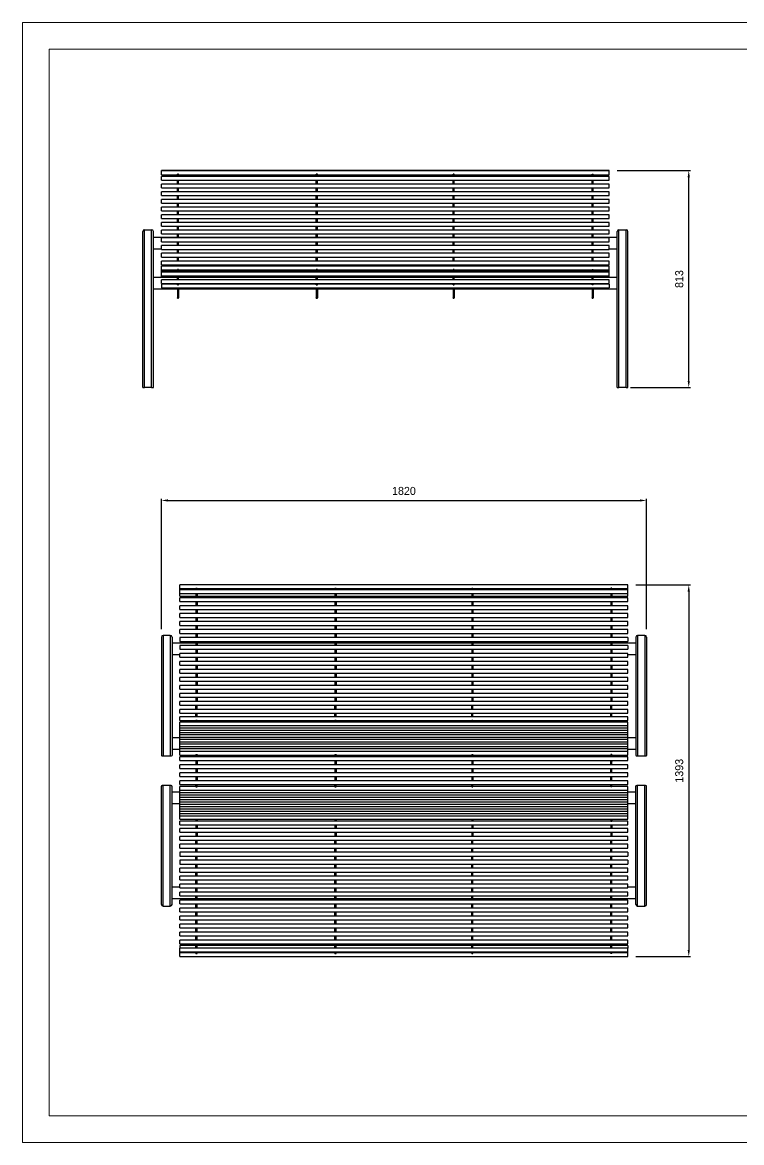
# Model space of a CAD drawing. Header units: millimetres. Extents: x 3563 to 9503, y -2974 to 1226.
# Drawn here: x 3563 to 6260, y -2974 to 1226 of the extents above; entities that cross this region are included whole.
import ezdxf

# ---------------------------------------------------------------- set-up
doc = ezdxf.new("R2010")
doc.units = ezdxf.units.MM
doc.header["$PDSIZE"] = -1
doc.layers.add('tabelka', color=155, linetype='Continuous')
doc.layers.add('WYMIAR', color=96, linetype='Continuous')
doc.dimstyles.new('1-1', dxfattribs={"dimtxt": 30, "dimasz": 25, "dimexe": 6.25, "dimexo": 30, "dimgap": 20.625, "dimtad": 1, "dimdec": 1, "dimtxsty": 'Standard', "dimcen": 0, "dimclrd": 2, "dimclre": 2, "dimclrt": 2, "dimadec": 0, "dimazin": 0, "dimtfac": 1, "dimtdec": 1, "dimtmove": 0, "dimatfit": 3, "dimfxl": 0, "dimarcsym": 0})

# ---------------------------------------------------------------- blocks, each defined once
blk = doc.blocks.new('front')
for p, q in [((5763.7, 670.9), (4083.7, 670.9)), ((4083.7, 669.3), (4083.7, 670.9)), ((5763.7, 669.3), (4083.7, 669.3)), ((4083.7, 655.3), (4083.7, 669.3)), ((4083.7, 655.3), (4143.7, 655.3)), ((5763.7, 649), (4083.7, 649)), ((4083.7, 635), (4083.7, 649)), ((4083.7, 635), (5763.7, 635)), ((4147.7, 657), (4143.7, 657)), ((4143.7, 649), (4143.7, 657)), ((4143.7, 620.1), (4143.7, 635)), ((4147.7, 649), (4147.7, 657)), ((4147.7, 655.3), (4665, 655.3)), ((4147.7, 620.1), (4147.7, 635)), ((4669, 657), (4665, 657)), ((4665, 649), (4665, 657)), ((4665, 620.1), (4665, 635)), ((4669, 649), (4669, 657)), ((4669, 655.3), (5178.4, 655.3)), ((4669, 620.1), (4669, 635)), ((5182.4, 657), (5178.4, 657)), ((5178.4, 649), (5178.4, 657)), ((5178.4, 620.1), (5178.4, 635)), ((5182.4, 649), (5182.4, 657)), ((5182.4, 655.3), (5699.7, 655.3)), ((5182.4, 620.1), (5182.4, 635)), ((5699.7, 657), (5703.7, 657)), ((5699.7, 649), (5699.7, 657)), ((5699.7, 620.1), (5699.7, 635)), ((5703.7, 649), (5703.7, 657)), ((5703.7, 655.3), (5763.7, 655.3)), ((5703.7, 620.1), (5703.7, 635)), ((5763.7, 669.3), (5763.7, 670.9)), ((5763.7, 655.3), (5763.7, 669.3)), ((5763.7, 635), (5763.7, 649)), ((5763.7, 620.1), (4083.7, 620.1)), ((4083.7, 606.1), (4083.7, 620.1)), ((4083.7, 606.1), (5763.7, 606.1)), ((5763.7, 591.3), (4083.7, 591.3)), ((4083.7, 577.3), (4083.7, 591.3)), ((4143.7, 591.3), (4143.7, 606.1)), ((4147.7, 591.3), (4147.7, 606.1)), ((4665, 591.3), (4665, 606.1)), ((4669, 591.3), (4669, 606.1)), ((5178.4, 591.3), (5178.4, 606.1)), ((5182.4, 591.3), (5182.4, 606.1)), ((5699.7, 591.3), (5699.7, 606.1)), ((5703.7, 591.3), (5703.7, 606.1)), ((5763.7, 606.1), (5763.7, 620.1)), ((5763.7, 577.3), (5763.7, 591.3)), ((4083.7, 577.3), (5763.7, 577.3)), ((5763.7, 562.4), (4083.7, 562.4)), ((4083.7, 548.4), (4083.7, 562.4)), ((4083.7, 548.4), (5763.7, 548.4)), ((4143.7, 562.4), (4143.7, 577.3)), ((4143.7, 533.6), (4143.7, 548.4)), ((4147.7, 562.4), (4147.7, 577.3)), ((4147.7, 533.6), (4147.7, 548.4)), ((4665, 562.4), (4665, 577.3)), ((4665, 533.6), (4665, 548.4)), ((4669, 562.4), (4669, 577.3)), ((4669, 533.6), (4669, 548.4)), ((5178.4, 562.4), (5178.4, 577.3)), ((5178.4, 533.6), (5178.4, 548.4)), ((5182.4, 562.4), (5182.4, 577.3)), ((5182.4, 533.6), (5182.4, 548.4)), ((5699.7, 562.4), (5699.7, 577.3)), ((5699.7, 533.6), (5699.7, 548.4)), ((5703.7, 562.4), (5703.7, 577.3)), ((5703.7, 533.6), (5703.7, 548.4)), ((5763.7, 548.4), (5763.7, 562.4)), ((5763.7, 533.6), (4083.7, 533.6)), ((4083.7, 519.6), (4083.7, 533.6)), ((4083.7, 519.6), (5763.7, 519.6)), ((5763.7, 504.7), (4083.7, 504.7)), ((4083.7, 490.7), (4083.7, 504.7)), ((4143.7, 504.7), (4143.7, 519.6)), ((4147.7, 504.7), (4147.7, 519.6)), ((4665, 504.7), (4665, 519.6)), ((4669, 504.7), (4669, 519.6)), ((5178.4, 504.7), (5178.4, 519.6)), ((5182.4, 504.7), (5182.4, 519.6)), ((5699.7, 504.7), (5699.7, 519.6)), ((5703.7, 504.7), (5703.7, 519.6)), ((5763.7, 519.6), (5763.7, 533.6)), ((5763.7, 490.7), (5763.7, 504.7)), ((4083.7, 490.7), (5763.7, 490.7)), ((5763.7, 475.9), (4083.7, 475.9)), ((4083.7, 461.9), (4083.7, 475.9)), ((4143.7, 475.9), (4143.7, 490.7)), ((4147.7, 475.9), (4147.7, 490.7)), ((4665, 475.9), (4665, 490.7)), ((4669, 475.9), (4669, 490.7)), ((5178.4, 475.9), (5178.4, 490.7)), ((5182.4, 475.9), (5182.4, 490.7)), ((5699.7, 475.9), (5699.7, 490.7)), ((5703.7, 475.9), (5703.7, 490.7)), ((5763.7, 461.9), (5763.7, 475.9)), ((4013.7, -142.7), (4013.7, 442.6)), ((4020.1, -142.7), (4020.1, 449)), ((4020.1, 449), (4047.3, 449)), ((4047.3, -142.7), (4047.3, 449)), ((4053.7, -142.7), (4053.7, 442.6)), ((4083.7, 461.9), (5763.7, 461.9)), ((5763.7, 447), (4083.7, 447)), ((4083.7, 433), (4083.7, 447)), ((4083.7, 433), (5763.7, 433)), ((4143.7, 447), (4143.7, 461.9)), ((4143.7, 418.2), (4143.7, 433)), ((4147.7, 447), (4147.7, 461.9)), ((4147.7, 418.2), (4147.7, 433)), ((4665, 447), (4665, 461.9)), ((4665, 418.2), (4665, 433)), ((4669, 447), (4669, 461.9)), ((4669, 418.2), (4669, 433)), ((5178.4, 447), (5178.4, 461.9)), ((5178.4, 418.2), (5178.4, 433)), ((5182.4, 447), (5182.4, 461.9)), ((5182.4, 418.2), (5182.4, 433)), ((5699.7, 447), (5699.7, 461.9)), ((5699.7, 418.2), (5699.7, 433)), ((5703.7, 447), (5703.7, 461.9)), ((5703.7, 418.2), (5703.7, 433)), ((5763.7, 433), (5763.7, 447)), ((5793.7, -142.7), (5793.7, 442.6)), ((5800.1, 449), (5827.3, 449)), ((5800.1, -142.7), (5800.1, 449)), ((5827.3, -142.7), (5827.3, 449)), ((5833.7, -142.7), (5833.7, 442.6)), ((4143.7, 419.6), (4053.7, 419.6)), ((5763.7, 418.2), (4083.7, 418.2)), ((4083.7, 404.2), (4083.7, 418.2)), ((4083.7, 404.2), (5763.7, 404.2)), ((5763.7, 389.3), (4083.7, 389.3)), ((4083.7, 375.3), (4083.7, 389.3)), ((4143.7, 389.3), (4143.7, 404.2)), ((4665, 419.6), (4147.7, 419.6)), ((4147.7, 389.3), (4147.7, 404.2)), ((4665, 389.3), (4665, 404.2)), ((5178.4, 419.6), (4669, 419.6)), ((4669, 389.3), (4669, 404.2)), ((5178.4, 389.3), (5178.4, 404.2)), ((5699.7, 419.6), (5182.4, 419.6)), ((5182.4, 389.3), (5182.4, 404.2)), ((5699.7, 389.3), (5699.7, 404.2)), ((5793.7, 419.6), (5703.7, 419.6)), ((5703.7, 389.3), (5703.7, 404.2)), ((5763.7, 404.2), (5763.7, 418.2)), ((5763.7, 375.3), (5763.7, 389.3)), ((4053.7, 377.2), (4083.7, 377.2)), ((4083.7, 375.3), (5763.7, 375.3)), ((5763.7, 360.5), (4083.7, 360.5)), ((4083.7, 346.5), (4083.7, 360.5)), ((4083.7, 346.5), (5763.7, 346.5)), ((4143.7, 360.5), (4143.7, 375.3)), ((4143.7, 331.6), (4143.7, 346.5)), ((4147.7, 360.5), (4147.7, 375.3)), ((4147.7, 331.6), (4147.7, 346.5)), ((4665, 360.5), (4665, 375.3)), ((4665, 331.6), (4665, 346.5)), ((4669, 360.5), (4669, 375.3)), ((4669, 331.6), (4669, 346.5)), ((5178.4, 360.5), (5178.4, 375.3)), ((5178.4, 331.6), (5178.4, 346.5)), ((5182.4, 360.5), (5182.4, 375.3)), ((5182.4, 331.6), (5182.4, 346.5)), ((5699.7, 360.5), (5699.7, 375.3)), ((5699.7, 331.6), (5699.7, 346.5)), ((5703.7, 360.5), (5703.7, 375.3)), ((5703.7, 331.6), (5703.7, 346.5)), ((5763.7, 377.2), (5793.7, 377.2)), ((5763.7, 346.5), (5763.7, 360.5)), ((5763.7, 331.6), (4083.7, 331.6)), ((4083.7, 317.6), (4083.7, 331.6)), ((4083.7, 317.6), (5763.7, 317.6)), ((5763.7, 314), (4083.7, 314)), ((4083.7, 312.6), (4083.7, 314)), ((5763.7, 312.6), (4083.7, 312.6)), ((4083.7, 298.6), (4083.7, 312.6)), ((4083.7, 298.6), (4143.7, 298.6)), ((4083.7, 296.4), (4083.7, 298.6)), ((4083.7, 296.4), (4143.7, 296.4)), ((4083.7, 292.8), (4083.7, 296.4)), ((4143.7, 317.7), (4143.7, 314)), ((4147.7, 299.8), (4143.7, 299.8)), ((4143.7, 290), (4143.7, 299.8)), ((4147.7, 317.7), (4147.7, 314)), ((4147.7, 290), (4147.7, 299.8)), ((4147.7, 298.6), (4665, 298.6)), ((4147.7, 296.4), (4665, 296.4)), ((4665, 317.7), (4665, 314)), ((4669, 299.8), (4665, 299.8)), ((4665, 290), (4665, 299.8)), ((4669, 317.7), (4669, 314)), ((4669, 290), (4669, 299.8)), ((4669, 298.6), (5178.4, 298.6)), ((4669, 296.4), (5178.4, 296.4)), ((5178.4, 317.7), (5178.4, 314)), ((5182.4, 299.8), (5178.4, 299.8)), ((5178.4, 290), (5178.4, 299.8)), ((5182.4, 317.7), (5182.4, 314)), ((5182.4, 290), (5182.4, 299.8)), ((5182.4, 298.6), (5699.7, 298.6)), ((5182.4, 296.4), (5699.7, 296.4)), ((5699.7, 317.7), (5699.7, 314)), ((5699.7, 299.8), (5703.7, 299.8)), ((5699.7, 290), (5699.7, 299.8)), ((5703.7, 317.7), (5703.7, 314)), ((5703.7, 290), (5703.7, 299.8)), ((5703.7, 298.6), (5763.7, 298.6)), ((5703.7, 296.4), (5763.7, 296.4)), ((5763.7, 317.6), (5763.7, 331.6)), ((5763.7, 312.6), (5763.7, 314)), ((5763.7, 298.6), (5763.7, 312.6)), ((5763.7, 296.4), (5763.7, 298.6)), ((5763.7, 292.8), (5763.7, 296.4)), ((4143.7, 270.2), (4053.7, 270.2)), ((4083.7, 292.8), (4143.7, 292.8)), ((4083.7, 290), (4083.7, 292.8)), ((5763.7, 290), (4083.7, 290)), ((4083.7, 276), (4083.7, 290)), ((4083.7, 276), (5763.7, 276)), ((4083.7, 274.8), (4083.7, 276)), ((4083.7, 274.8), (4143.7, 274.8)), ((4083.7, 271.2), (4083.7, 274.8)), ((4083.7, 271.2), (4143.7, 271.2)), ((4083.7, 270.2), (4083.7, 271.2)), ((5763.7, 260.8), (4083.7, 260.8)), ((4083.7, 246.8), (4083.7, 260.8)), ((4143.7, 276), (4143.7, 274.3)), ((4143.7, 274.3), (4147.7, 274.3)), ((4143.7, 260.8), (4143.7, 274.3)), ((4147.7, 292.8), (4665, 292.8)), ((4147.7, 276), (4147.7, 274.3)), ((4147.7, 274.8), (4665, 274.8)), ((4147.7, 260.8), (4147.7, 274.3)), ((4147.7, 271.2), (4665, 271.2)), ((4665, 270.2), (4147.7, 270.2)), ((4665, 276), (4665, 274.3)), ((4665, 274.3), (4669, 274.3)), ((4665, 260.8), (4665, 274.3)), ((4669, 292.8), (5178.4, 292.8)), ((4669, 276), (4669, 274.3)), ((4669, 274.8), (5178.4, 274.8)), ((4669, 260.8), (4669, 274.3)), ((4669, 271.2), (5178.4, 271.2)), ((5178.4, 270.2), (4669, 270.2)), ((5178.4, 276), (5178.4, 274.3)), ((5178.4, 274.3), (5182.4, 274.3)), ((5178.4, 260.8), (5178.4, 274.3)), ((5182.4, 292.8), (5699.7, 292.8)), ((5182.4, 276), (5182.4, 274.3)), ((5182.4, 274.8), (5699.7, 274.8)), ((5182.4, 260.8), (5182.4, 274.3)), ((5182.4, 271.2), (5699.7, 271.2)), ((5699.7, 270.2), (5182.4, 270.2)), ((5699.7, 276), (5699.7, 274.3)), ((5703.7, 274.3), (5699.7, 274.3)), ((5699.7, 260.8), (5699.7, 274.3)), ((5703.7, 292.8), (5763.7, 292.8)), ((5703.7, 276), (5703.7, 274.3)), ((5703.7, 274.8), (5763.7, 274.8)), ((5703.7, 260.8), (5703.7, 274.3)), ((5703.7, 271.2), (5763.7, 271.2)), ((5793.7, 270.2), (5703.7, 270.2)), ((5763.7, 290), (5763.7, 292.8)), ((5763.7, 276), (5763.7, 290)), ((5763.7, 274.8), (5763.7, 276)), ((5763.7, 271.2), (5763.7, 274.8)), ((5763.7, 270.2), (5763.7, 271.2)), ((5763.7, 246.8), (5763.7, 260.8)), ((4053.7, 227.8), (4143.7, 227.8)), ((4083.7, 246.8), (5763.7, 246.8)), ((4143.7, 244.9), (4083.7, 244.9)), ((4083.7, 244.9), (4083.7, 230.9)), ((4083.7, 230.9), (5763.7, 230.9)), ((4143.7, 242.2), (4143.7, 246.8)), ((4143.7, 242.2), (4147.7, 242.2)), ((4143.7, 230.9), (4143.7, 193.1)), ((4147.7, 242.2), (4147.7, 246.8)), ((4665, 244.9), (4147.7, 244.9)), ((4147.7, 230.9), (4147.7, 193.1)), ((4147.7, 227.8), (4665, 227.8)), ((4665, 242.2), (4665, 246.8)), ((4665, 242.2), (4669, 242.2)), ((4665, 230.9), (4665, 193.1)), ((4669, 242.2), (4669, 246.8)), ((5178.4, 244.9), (4669, 244.9)), ((4669, 230.9), (4669, 193.1)), ((4669, 227.8), (5178.4, 227.8)), ((5178.4, 242.2), (5178.4, 246.8)), ((5178.4, 242.2), (5182.4, 242.2)), ((5178.4, 230.9), (5178.4, 193.1)), ((5182.4, 242.2), (5182.4, 246.8)), ((5699.7, 244.9), (5182.4, 244.9)), ((5182.4, 230.9), (5182.4, 193.1)), ((5182.4, 227.8), (5699.7, 227.8)), ((5699.7, 242.2), (5699.7, 246.8)), ((5703.7, 242.2), (5699.7, 242.2)), ((5699.7, 230.9), (5699.7, 193.1)), ((5703.7, 242.2), (5703.7, 246.8)), ((5763.7, 244.9), (5703.7, 244.9)), ((5703.7, 230.9), (5703.7, 193.1)), ((5703.7, 227.8), (5793.7, 227.8)), ((5763.7, 244.9), (5763.7, 230.9)), ((4143.7, 193.1), (4147.7, 193.1)), ((4143.7, 192), (4143.7, 193.1)), ((4143.7, 192), (4147.7, 192)), ((4147.7, 192), (4147.7, 193.1)), ((4665, 193.1), (4669, 193.1)), ((4665, 192), (4665, 193.1)), ((4665, 192), (4669, 192)), ((4669, 192), (4669, 193.1)), ((5178.4, 193.1), (5182.4, 193.1)), ((5178.4, 192), (5178.4, 193.1)), ((5178.4, 192), (5182.4, 192)), ((5182.4, 192), (5182.4, 193.1)), ((5703.7, 193.1), (5699.7, 193.1)), ((5699.7, 192), (5699.7, 193.1)), ((5699.7, 192), (5703.7, 192)), ((5703.7, 192), (5703.7, 193.1)), ((4013.7, -142.7), (4020.1, -142.7)), ((4047.3, -142.7), (4020.1, -142.7)), ((4047.3, -142.7), (4053.7, -142.7)), ((5793.7, -142.7), (5800.1, -142.7)), ((5827.3, -142.7), (5800.1, -142.7)), ((5827.3, -142.7), (5833.7, -142.7))]:
    blk.add_line(p, q)
for centre, start, end in [((4020.1, 442.6), 90, 180), ((4047.3, 442.6), 0, 90), ((5800.1, 442.6), 90, 180), ((5827.3, 442.6), 0, 90)]:
    blk.add_arc(centre, 6.4, start, end)
blk = doc.blocks.new('rzut')
for p, q in [((5833.7, -487), (4153.7, -487)), ((4153.7, -501), (4153.7, -487)), ((4153.7, -501), (4213.7, -501)), ((4153.7, -504.3), (4153.7, -501)), ((4213.7, -498.9), (4217.7, -498.9)), ((4213.7, -498.9), (4213.7, -505.4)), ((4217.7, -498.9), (4217.7, -505.4)), ((4217.7, -501), (4735, -501)), ((4735, -498.9), (4739, -498.9)), ((4735, -498.9), (4735, -505.4)), ((4739, -498.9), (4739, -505.4)), ((4739, -501), (5248.4, -501)), ((5248.4, -498.9), (5252.4, -498.9)), ((5248.4, -498.9), (5248.4, -505.4)), ((5252.4, -498.9), (5252.4, -505.4)), ((5252.4, -501), (5769.7, -501)), ((5773.7, -498.9), (5769.7, -498.9)), ((5769.7, -498.9), (5769.7, -505.4)), ((5773.7, -498.9), (5773.7, -505.4)), ((5773.7, -501), (5833.7, -501)), ((5833.7, -501), (5833.7, -487)), ((5833.7, -504.3), (5833.7, -501)), ((4153.7, -504.3), (4213.7, -504.3)), ((5833.7, -505.4), (4153.7, -505.4)), ((4153.7, -519.4), (4153.7, -505.4)), ((4153.7, -519.4), (5833.7, -519.4)), ((4153.7, -528.7), (4153.7, -519.4)), ((4153.7, -528.7), (4213.7, -528.7)), ((5833.7, -535), (4153.7, -535)), ((4153.7, -549), (4153.7, -535)), ((4213.7, -519.3), (4213.7, -529.8)), ((4213.7, -529.8), (4217.7, -529.8)), ((4213.7, -529.8), (4213.7, -535)), ((4217.7, -504.3), (4735, -504.3)), ((4217.7, -519.3), (4217.7, -529.8)), ((4217.7, -528.7), (4735, -528.7)), ((4217.7, -529.8), (4217.7, -535)), ((4735, -519.3), (4735, -529.8)), ((4735, -529.8), (4739, -529.8)), ((4735, -529.8), (4735, -535)), ((4739, -504.3), (5248.4, -504.3)), ((4739, -519.3), (4739, -529.8)), ((4739, -528.7), (5248.4, -528.7)), ((4739, -529.8), (4739, -535)), ((5248.4, -519.3), (5248.4, -529.8)), ((5248.4, -529.8), (5252.4, -529.8)), ((5248.4, -529.8), (5248.4, -535)), ((5252.4, -504.3), (5769.7, -504.3)), ((5252.4, -519.3), (5252.4, -529.8)), ((5252.4, -528.7), (5769.7, -528.7)), ((5252.4, -529.8), (5252.4, -535)), ((5769.7, -519.3), (5769.7, -529.8)), ((5773.7, -529.8), (5769.7, -529.8)), ((5769.7, -529.8), (5769.7, -535)), ((5773.7, -504.3), (5833.7, -504.3)), ((5773.7, -519.3), (5773.7, -529.8)), ((5773.7, -528.7), (5833.7, -528.7)), ((5773.7, -529.8), (5773.7, -535)), ((5833.7, -519.4), (5833.7, -505.4)), ((5833.7, -528.7), (5833.7, -519.4)), ((5833.7, -549), (5833.7, -535)), ((4153.7, -549), (5833.7, -549)), ((5833.7, -564.9), (4153.7, -564.9)), ((4153.7, -578.9), (4153.7, -564.9)), ((4153.7, -578.9), (5833.7, -578.9)), ((4213.7, -549), (4213.7, -564.9)), ((4213.7, -578.9), (4213.7, -594.8)), ((4217.7, -549), (4217.7, -564.9)), ((4217.7, -578.9), (4217.7, -594.8)), ((4735, -549), (4735, -564.9)), ((4735, -578.9), (4735, -594.8)), ((4739, -549), (4739, -564.9)), ((4739, -578.9), (4739, -594.8)), ((5248.4, -549), (5248.4, -564.9)), ((5248.4, -578.9), (5248.4, -594.8)), ((5252.4, -549), (5252.4, -564.9)), ((5252.4, -578.9), (5252.4, -594.8)), ((5769.7, -549), (5769.7, -564.9)), ((5769.7, -578.9), (5769.7, -594.8)), ((5773.7, -549), (5773.7, -564.9)), ((5773.7, -578.9), (5773.7, -594.8)), ((5833.7, -578.9), (5833.7, -564.9)), ((5833.7, -594.8), (4153.7, -594.8)), ((4153.7, -608.8), (4153.7, -594.8)), ((4153.7, -608.8), (5833.7, -608.8)), ((5833.7, -624.8), (4153.7, -624.8)), ((4153.7, -638.8), (4153.7, -624.8)), ((4213.7, -608.8), (4213.7, -624.8)), ((4217.7, -608.8), (4217.7, -624.8)), ((4735, -608.8), (4735, -624.8)), ((4739, -608.8), (4739, -624.8)), ((5248.4, -608.8), (5248.4, -624.8)), ((5252.4, -608.8), (5252.4, -624.8)), ((5769.7, -608.8), (5769.7, -624.8)), ((5773.7, -608.8), (5773.7, -624.8)), ((5833.7, -608.8), (5833.7, -594.8)), ((5833.7, -638.8), (5833.7, -624.8)), ((4153.7, -638.8), (5833.7, -638.8)), ((5833.7, -654.7), (4153.7, -654.7)), ((4153.7, -668.7), (4153.7, -654.7)), ((4153.7, -668.7), (5833.7, -668.7)), ((4213.7, -638.8), (4213.7, -654.7)), ((4213.7, -668.7), (4213.7, -684.6)), ((4217.7, -638.8), (4217.7, -654.7)), ((4217.7, -668.7), (4217.7, -684.6)), ((4735, -638.8), (4735, -654.7)), ((4735, -668.7), (4735, -684.6)), ((4739, -638.8), (4739, -654.7)), ((4739, -668.7), (4739, -684.6)), ((5248.4, -638.8), (5248.4, -654.7)), ((5248.4, -668.7), (5248.4, -684.6)), ((5252.4, -638.8), (5252.4, -654.7)), ((5252.4, -668.7), (5252.4, -684.6)), ((5769.7, -638.8), (5769.7, -654.7)), ((5769.7, -668.7), (5769.7, -684.6)), ((5773.7, -638.8), (5773.7, -654.7)), ((5773.7, -668.7), (5773.7, -684.6)), ((5833.7, -668.7), (5833.7, -654.7)), ((4083.7, -683), (4083.7, -1126.4)), ((4117.3, -676.6), (4090.1, -676.6)), ((4090.1, -676.6), (4090.1, -1128.4)), ((4117.3, -676.6), (4117.3, -1128.4)), ((4123.7, -683), (4123.7, -1126.4)), ((4213.7, -705.4), (4123.7, -705.4)), ((5833.7, -684.6), (4153.7, -684.6)), ((4153.7, -684.6), (4153.7, -698.6)), ((4153.7, -698.6), (5833.7, -698.6)), ((4213.7, -698.6), (4213.7, -714.5)), ((4217.7, -698.6), (4217.7, -714.5)), ((4735, -705.4), (4217.7, -705.4)), ((4735, -698.6), (4735, -714.5)), ((4739, -698.6), (4739, -714.5)), ((5248.4, -705.4), (4739, -705.4)), ((5248.4, -698.6), (5248.4, -714.5)), ((5252.4, -698.6), (5252.4, -714.5)), ((5769.7, -705.4), (5252.4, -705.4)), ((5769.7, -698.6), (5769.7, -714.5)), ((5773.7, -698.6), (5773.7, -714.5)), ((5863.7, -705.4), (5773.7, -705.4)), ((5833.7, -684.6), (5833.7, -698.6)), ((5863.7, -683), (5863.7, -1126.4)), ((5897.3, -676.6), (5870.1, -676.6)), ((5870.1, -676.6), (5870.1, -1128.4)), ((5897.3, -676.6), (5897.3, -1128.4)), ((5903.7, -683), (5903.7, -1126.4)), ((4123.7, -747.8), (4153.7, -747.8)), ((5833.7, -714.5), (4153.7, -714.5)), ((4153.7, -714.5), (4153.7, -728.5)), ((4153.7, -728.5), (5833.7, -728.5)), ((5833.7, -744.5), (4153.7, -744.5)), ((4153.7, -758.5), (4153.7, -744.5)), ((4213.7, -728.5), (4213.7, -744.5)), ((4217.7, -728.5), (4217.7, -744.5)), ((4735, -728.5), (4735, -744.5)), ((4739, -728.5), (4739, -744.5)), ((5248.4, -728.5), (5248.4, -744.5)), ((5252.4, -728.5), (5252.4, -744.5)), ((5769.7, -728.5), (5769.7, -744.5)), ((5773.7, -728.5), (5773.7, -744.5)), ((5833.7, -714.5), (5833.7, -728.5)), ((5833.7, -758.5), (5833.7, -744.5)), ((5833.7, -747.8), (5863.7, -747.8)), ((4153.7, -758.5), (5833.7, -758.5)), ((5833.7, -774.4), (4153.7, -774.4)), ((4153.7, -788.4), (4153.7, -774.4)), ((4153.7, -788.4), (5833.7, -788.4)), ((4213.7, -758.5), (4213.7, -774.4)), ((4213.7, -788.4), (4213.7, -804.3)), ((4217.7, -758.5), (4217.7, -774.4)), ((4217.7, -788.4), (4217.7, -804.3)), ((4735, -758.5), (4735, -774.4)), ((4735, -788.4), (4735, -804.3)), ((4739, -758.5), (4739, -774.4)), ((4739, -788.4), (4739, -804.3)), ((5248.4, -758.5), (5248.4, -774.4)), ((5248.4, -788.4), (5248.4, -804.3)), ((5252.4, -758.5), (5252.4, -774.4)), ((5252.4, -788.4), (5252.4, -804.3)), ((5769.7, -758.5), (5769.7, -774.4)), ((5769.7, -788.4), (5769.7, -804.3)), ((5773.7, -758.5), (5773.7, -774.4)), ((5773.7, -788.4), (5773.7, -804.3)), ((5833.7, -788.4), (5833.7, -774.4)), ((5833.7, -804.3), (4153.7, -804.3)), ((4153.7, -818.3), (4153.7, -804.3)), ((4153.7, -818.3), (5833.7, -818.3)), ((5833.7, -834.3), (4153.7, -834.3)), ((4153.7, -848.3), (4153.7, -834.3)), ((4213.7, -818.3), (4213.7, -834.3)), ((4217.7, -818.3), (4217.7, -834.3)), ((4735, -818.3), (4735, -834.3)), ((4739, -818.3), (4739, -834.3)), ((5248.4, -818.3), (5248.4, -834.3)), ((5252.4, -818.3), (5252.4, -834.3)), ((5769.7, -818.3), (5769.7, -834.3)), ((5773.7, -818.3), (5773.7, -834.3)), ((5833.7, -818.3), (5833.7, -804.3)), ((5833.7, -848.3), (5833.7, -834.3)), ((4153.7, -848.3), (5833.7, -848.3)), ((5833.7, -864.2), (4153.7, -864.2)), ((4153.7, -878.2), (4153.7, -864.2)), ((4153.7, -878.2), (5833.7, -878.2)), ((4213.7, -848.3), (4213.7, -864.2)), ((4213.7, -878.2), (4213.7, -894.1)), ((4217.7, -848.3), (4217.7, -864.2)), ((4217.7, -878.2), (4217.7, -894.1)), ((4735, -848.3), (4735, -864.2)), ((4735, -878.2), (4735, -894.1)), ((4739, -848.3), (4739, -864.2)), ((4739, -878.2), (4739, -894.1)), ((5248.4, -848.3), (5248.4, -864.2)), ((5248.4, -878.2), (5248.4, -894.1)), ((5252.4, -848.3), (5252.4, -864.2)), ((5252.4, -878.2), (5252.4, -894.1)), ((5769.7, -848.3), (5769.7, -864.2)), ((5769.7, -878.2), (5769.7, -894.1)), ((5773.7, -848.3), (5773.7, -864.2)), ((5773.7, -878.2), (5773.7, -894.1)), ((5833.7, -878.2), (5833.7, -864.2)), ((5833.7, -894.1), (4153.7, -894.1)), ((4153.7, -908.1), (4153.7, -894.1)), ((4153.7, -908.1), (5833.7, -908.1)), ((4213.7, -908.1), (4213.7, -924.1)), ((4217.7, -908.1), (4217.7, -924.1)), ((4735, -908.1), (4735, -924.1)), ((4739, -908.1), (4739, -924.1)), ((5248.4, -908.1), (5248.4, -924.1)), ((5252.4, -908.1), (5252.4, -924.1)), ((5769.7, -908.1), (5769.7, -924.1)), ((5773.7, -908.1), (5773.7, -924.1)), ((5833.7, -908.1), (5833.7, -894.1)), ((5833.7, -924.1), (4153.7, -924.1)), ((4153.7, -938.1), (4153.7, -924.1)), ((4153.7, -938.1), (5833.7, -938.1)), ((5833.7, -953.9), (4153.7, -953.9)), ((4153.7, -967.9), (4153.7, -953.9)), ((4213.7, -953.9), (4213.7, -938.1)), ((4217.7, -953.9), (4217.7, -938.1)), ((4735, -953.9), (4735, -938.1)), ((4739, -953.9), (4739, -938.1)), ((5248.4, -953.9), (5248.4, -938.1)), ((5252.4, -953.9), (5252.4, -938.1)), ((5769.7, -953.9), (5769.7, -938.1)), ((5773.7, -953.9), (5773.7, -938.1)), ((5833.7, -938.1), (5833.7, -924.1)), ((5833.7, -967.9), (5833.7, -953.9)), ((4153.7, -967.9), (5833.7, -967.9)), ((5833.7, -981), (4153.7, -981)), ((4153.7, -995), (4153.7, -981)), ((4153.7, -995), (4213.7, -995)), ((5833.7, -1002.1), (4153.7, -1002.1)), ((4153.7, -1014.8), (4153.7, -1002.1)), ((4213.7, -981), (4213.7, -967.9)), ((4217.7, -994.9), (4213.7, -994.9)), ((4213.7, -1002.1), (4213.7, -994.9)), ((4217.7, -981), (4217.7, -967.9)), ((4217.7, -1002.1), (4217.7, -994.9)), ((4217.7, -995), (4735, -995)), ((4735, -981), (4735, -967.9)), ((4739, -994.9), (4735, -994.9)), ((4735, -1002.1), (4735, -994.9)), ((4739, -981), (4739, -967.9)), ((4739, -1002.1), (4739, -994.9)), ((4739, -995), (5248.4, -995)), ((5248.4, -981), (5248.4, -967.9)), ((5252.4, -994.9), (5248.4, -994.9)), ((5248.4, -1002.1), (5248.4, -994.9)), ((5252.4, -981), (5252.4, -967.9)), ((5252.4, -1002.1), (5252.4, -994.9)), ((5252.4, -995), (5769.7, -995)), ((5769.7, -981), (5769.7, -967.9)), ((5769.7, -994.9), (5773.7, -994.9)), ((5769.7, -1002.1), (5769.7, -994.9)), ((5773.7, -981), (5773.7, -967.9)), ((5773.7, -1002.1), (5773.7, -994.9)), ((5773.7, -995), (5833.7, -995)), ((5833.7, -995), (5833.7, -981)), ((5833.7, -1014.8), (5833.7, -1002.1)), ((5833.7, -1014.8), (4153.7, -1014.8)), ((4153.7, -1023.5), (4153.7, -1014.8)), ((5833.7, -1023.5), (4153.7, -1023.5)), ((4153.7, -1032.3), (4153.7, -1023.5)), ((5833.7, -1032.3), (4153.7, -1032.3)), ((4153.7, -1041), (4153.7, -1032.3)), ((5833.7, -1041), (4153.7, -1041)), ((4153.7, -1049.7), (4153.7, -1041)), ((5833.7, -1049.7), (4153.7, -1049.7)), ((4153.7, -1058.5), (4153.7, -1049.7)), ((5833.7, -1023.5), (5833.7, -1014.8)), ((5833.7, -1032.3), (5833.7, -1023.5)), ((5833.7, -1041), (5833.7, -1032.3)), ((5833.7, -1049.7), (5833.7, -1041)), ((5833.7, -1058.5), (5833.7, -1049.7)), ((4153.7, -1060.7), (4123.7, -1060.7)), ((5833.7, -1058.5), (4153.7, -1058.5)), ((4153.7, -1067.2), (4153.7, -1058.5)), ((5833.7, -1067.2), (4153.7, -1067.2)), ((4153.7, -1076), (4153.7, -1067.2)), ((5833.7, -1076), (4153.7, -1076)), ((4153.7, -1084.7), (4153.7, -1076)), ((5833.7, -1084.7), (4153.7, -1084.7)), ((4153.7, -1093.5), (4153.7, -1084.7)), ((5833.7, -1067.2), (5833.7, -1058.5)), ((5863.7, -1060.7), (5833.7, -1060.7)), ((5833.7, -1076), (5833.7, -1067.2)), ((5833.7, -1084.7), (5833.7, -1076)), ((5833.7, -1093.5), (5833.7, -1084.7)), ((4085.3, -1127.7), (4085.3, -1128.5)), ((4088.3, -1129.3), (4085.3, -1128.5)), ((4088.3, -1128.3), (4088.3, -1129.3)), ((4119.1, -1129.3), (4088.3, -1129.3)), ((4090.1, -1128.4), (4117.3, -1128.4)), ((4119.1, -1128.3), (4119.1, -1129.3)), ((4122.1, -1128.5), (4119.1, -1129.3)), ((4122.1, -1127.7), (4122.1, -1128.5)), ((4123.7, -1103.1), (4153.7, -1103.1)), ((5833.7, -1093.5), (4153.7, -1093.5)), ((4153.7, -1102.2), (4153.7, -1093.5)), ((5833.7, -1102.2), (4153.7, -1102.2)), ((4153.7, -1111), (4153.7, -1102.2)), ((5833.7, -1111), (4153.7, -1111)), ((4153.7, -1125), (4153.7, -1111)), ((4153.7, -1125), (4213.7, -1125)), ((5833.7, -1131.8), (4153.7, -1131.8)), ((4153.7, -1145.8), (4153.7, -1131.8)), ((4213.7, -1123.4), (4217.7, -1123.4)), ((4213.7, -1123.4), (4213.7, -1131.8)), ((4217.7, -1123.4), (4217.7, -1131.8)), ((4217.7, -1125), (4735, -1125)), ((4735, -1123.4), (4739, -1123.4)), ((4735, -1123.4), (4735, -1131.8)), ((4739, -1123.4), (4739, -1131.8)), ((4739, -1125), (5248.4, -1125)), ((5248.4, -1123.4), (5252.4, -1123.4)), ((5248.4, -1123.4), (5248.4, -1131.8)), ((5252.4, -1123.4), (5252.4, -1131.8)), ((5252.4, -1125), (5769.7, -1125)), ((5773.7, -1123.4), (5769.7, -1123.4)), ((5769.7, -1123.4), (5769.7, -1131.8)), ((5773.7, -1123.4), (5773.7, -1131.8)), ((5773.7, -1125), (5833.7, -1125)), ((5833.7, -1102.2), (5833.7, -1093.5)), ((5833.7, -1111), (5833.7, -1102.2)), ((5833.7, -1103.1), (5863.7, -1103.1)), ((5833.7, -1125), (5833.7, -1111)), ((5833.7, -1145.8), (5833.7, -1131.8)), ((5865.3, -1127.7), (5865.3, -1128.5)), ((5868.3, -1129.3), (5865.3, -1128.5)), ((5868.3, -1128.3), (5868.3, -1129.3)), ((5899.1, -1129.3), (5868.3, -1129.3)), ((5870.1, -1128.4), (5897.3, -1128.4)), ((5899.1, -1128.3), (5899.1, -1129.3)), ((5902.1, -1128.5), (5899.1, -1129.3)), ((5902.1, -1127.7), (5902.1, -1128.5)), ((4153.7, -1145.8), (5833.7, -1145.8)), ((5833.7, -1161.8), (4153.7, -1161.8)), ((4153.7, -1175.8), (4153.7, -1161.8)), ((4153.7, -1175.8), (5833.7, -1175.8)), ((4213.7, -1145.8), (4213.7, -1149.1)), ((4213.7, -1149.1), (4217.7, -1149.1)), ((4213.7, -1149.1), (4213.7, -1161.8)), ((4213.7, -1175.8), (4213.7, -1191.9)), ((4217.7, -1145.8), (4217.7, -1149.1)), ((4217.7, -1149.1), (4217.7, -1161.8)), ((4217.7, -1175.8), (4217.7, -1191.9)), ((4735, -1145.8), (4735, -1149.1)), ((4735, -1149.1), (4739, -1149.1)), ((4735, -1149.1), (4735, -1161.8)), ((4735, -1175.8), (4735, -1191.9)), ((4739, -1145.8), (4739, -1149.1)), ((4739, -1149.1), (4739, -1161.8)), ((4739, -1175.8), (4739, -1191.9)), ((5248.4, -1145.8), (5248.4, -1149.1)), ((5248.4, -1149.1), (5252.4, -1149.1)), ((5248.4, -1149.1), (5248.4, -1161.8)), ((5248.4, -1175.8), (5248.4, -1191.9)), ((5252.4, -1145.8), (5252.4, -1149.1)), ((5252.4, -1149.1), (5252.4, -1161.8)), ((5252.4, -1175.8), (5252.4, -1191.9)), ((5769.7, -1145.8), (5769.7, -1149.1)), ((5773.7, -1149.1), (5769.7, -1149.1)), ((5769.7, -1161.8), (5769.7, -1149.1)), ((5769.7, -1191.9), (5769.7, -1175.8)), ((5773.7, -1145.8), (5773.7, -1149.1)), ((5773.7, -1161.8), (5773.7, -1149.1)), ((5773.7, -1191.9), (5773.7, -1175.8)), ((5833.7, -1175.8), (5833.7, -1161.8)), ((5833.7, -1191.9), (4153.7, -1191.9)), ((4153.7, -1205.9), (4153.7, -1191.9)), ((4153.7, -1205.9), (5833.7, -1205.9)), ((4213.7, -1205.9), (4213.7, -1218.7)), ((4217.7, -1205.9), (4217.7, -1218.7)), ((4735, -1205.9), (4735, -1218.7)), ((4739, -1205.9), (4739, -1218.7)), ((5248.4, -1205.9), (5248.4, -1218.7)), ((5252.4, -1205.9), (5252.4, -1218.7)), ((5769.7, -1218.7), (5769.7, -1205.9)), ((5773.7, -1218.7), (5773.7, -1205.9)), ((5833.7, -1205.9), (5833.7, -1191.9)), ((4083.7, -1684.8), (4083.7, -1241.3)), ((4085.3, -1239.3), (4088.3, -1238.4)), ((4085.3, -1240), (4085.3, -1239.3)), ((4088.3, -1239.4), (4088.3, -1238.4)), ((4088.3, -1238.4), (4119.1, -1238.4)), ((4090.1, -1691.2), (4090.1, -1239.4)), ((4117.3, -1239.4), (4090.1, -1239.4)), ((4117.3, -1691.2), (4117.3, -1239.4)), ((4119.1, -1239.4), (4119.1, -1238.4)), ((4119.1, -1238.4), (4122.1, -1239.3)), ((4122.1, -1240), (4122.1, -1239.3)), ((4123.7, -1684.8), (4123.7, -1241.3)), ((5833.7, -1221.9), (4153.7, -1221.9)), ((4153.7, -1235.9), (4153.7, -1221.9)), ((4153.7, -1235.9), (5833.7, -1235.9)), ((4213.7, -1242.8), (4153.7, -1242.8)), ((4153.7, -1256.8), (4153.7, -1242.8)), ((4153.7, -1256.8), (5833.7, -1256.8)), ((4153.7, -1265.5), (4153.7, -1256.8)), ((4213.7, -1218.7), (4217.7, -1218.7)), ((4213.7, -1221.9), (4213.7, -1218.7)), ((4213.7, -1244.4), (4213.7, -1235.9)), ((4213.7, -1244.4), (4217.7, -1244.4)), ((4217.7, -1221.9), (4217.7, -1218.7)), ((4217.7, -1244.4), (4217.7, -1235.9)), ((4735, -1242.8), (4217.7, -1242.8)), ((4735, -1218.7), (4739, -1218.7)), ((4735, -1221.9), (4735, -1218.7)), ((4735, -1244.4), (4735, -1235.9)), ((4735, -1244.4), (4739, -1244.4)), ((4739, -1221.9), (4739, -1218.7)), ((4739, -1244.4), (4739, -1235.9)), ((5248.4, -1242.8), (4739, -1242.8)), ((5248.4, -1218.7), (5252.4, -1218.7)), ((5248.4, -1221.9), (5248.4, -1218.7)), ((5248.4, -1244.4), (5248.4, -1235.9)), ((5248.4, -1244.4), (5252.4, -1244.4)), ((5252.4, -1221.9), (5252.4, -1218.7)), ((5252.4, -1244.4), (5252.4, -1235.9)), ((5769.7, -1242.8), (5252.4, -1242.8)), ((5773.7, -1218.7), (5769.7, -1218.7)), ((5769.7, -1221.9), (5769.7, -1218.7)), ((5769.7, -1244.4), (5769.7, -1235.9)), ((5773.7, -1244.4), (5769.7, -1244.4)), ((5773.7, -1221.9), (5773.7, -1218.7)), ((5773.7, -1244.4), (5773.7, -1235.9)), ((5833.7, -1242.8), (5773.7, -1242.8)), ((5833.7, -1235.9), (5833.7, -1221.9)), ((5833.7, -1256.8), (5833.7, -1242.8)), ((5833.7, -1265.5), (5833.7, -1256.8)), ((5863.7, -1684.8), (5863.7, -1241.3)), ((5865.3, -1239.3), (5868.3, -1238.4)), ((5865.3, -1240), (5865.3, -1239.3)), ((5868.3, -1239.4), (5868.3, -1238.4)), ((5868.3, -1238.4), (5899.1, -1238.4)), ((5870.1, -1691.2), (5870.1, -1239.4)), ((5897.3, -1239.4), (5870.1, -1239.4)), ((5897.3, -1691.2), (5897.3, -1239.4)), ((5899.1, -1239.4), (5899.1, -1238.4)), ((5899.1, -1238.4), (5902.1, -1239.3)), ((5902.1, -1240), (5902.1, -1239.3)), ((5903.7, -1684.8), (5903.7, -1241.3)), ((4153.7, -1264.6), (4123.7, -1264.6)), ((4153.7, -1265.5), (5833.7, -1265.5)), ((4153.7, -1274.3), (4153.7, -1265.5)), ((4153.7, -1274.3), (5833.7, -1274.3)), ((4153.7, -1283), (4153.7, -1274.3)), ((4153.7, -1283), (5833.7, -1283)), ((4153.7, -1291.8), (4153.7, -1283)), ((4153.7, -1291.8), (5833.7, -1291.8)), ((4153.7, -1300.5), (4153.7, -1291.8)), ((4153.7, -1300.5), (5833.7, -1300.5)), ((4153.7, -1309.3), (4153.7, -1300.5)), ((5863.7, -1264.6), (5833.7, -1264.6)), ((5833.7, -1274.3), (5833.7, -1265.5)), ((5833.7, -1283), (5833.7, -1274.3)), ((5833.7, -1291.8), (5833.7, -1283)), ((5833.7, -1300.5), (5833.7, -1291.8)), ((5833.7, -1309.3), (5833.7, -1300.5)), ((4123.7, -1307), (4153.7, -1307)), ((4153.7, -1309.3), (5833.7, -1309.3)), ((4153.7, -1318), (4153.7, -1309.3)), ((4153.7, -1318), (5833.7, -1318)), ((4153.7, -1326.7), (4153.7, -1318)), ((4153.7, -1326.7), (5833.7, -1326.7)), ((4153.7, -1335.5), (4153.7, -1326.7)), ((4153.7, -1335.5), (5833.7, -1335.5)), ((4153.7, -1344.2), (4153.7, -1335.5)), ((5833.7, -1307), (5863.7, -1307)), ((5833.7, -1318), (5833.7, -1309.3)), ((5833.7, -1326.7), (5833.7, -1318)), ((5833.7, -1335.5), (5833.7, -1326.7)), ((5833.7, -1344.2), (5833.7, -1335.5)), ((4153.7, -1344.2), (5833.7, -1344.2)), ((4153.7, -1353), (4153.7, -1344.2)), ((4153.7, -1353), (5833.7, -1353)), ((4153.7, -1365.6), (4153.7, -1353)), ((4153.7, -1365.6), (5833.7, -1365.6)), ((4213.7, -1372.7), (4153.7, -1372.7)), ((4153.7, -1386.7), (4153.7, -1372.7)), ((4213.7, -1365.6), (4213.7, -1372.9)), ((4217.7, -1372.9), (4213.7, -1372.9)), ((4217.7, -1365.6), (4217.7, -1372.9)), ((4735, -1372.7), (4217.7, -1372.7)), ((4735, -1365.6), (4735, -1372.9)), ((4739, -1372.9), (4735, -1372.9)), ((4739, -1365.6), (4739, -1372.9)), ((5248.4, -1372.7), (4739, -1372.7)), ((5248.4, -1365.6), (5248.4, -1372.9)), ((5252.4, -1372.9), (5248.4, -1372.9)), ((5252.4, -1365.6), (5252.4, -1372.9)), ((5769.7, -1372.7), (5252.4, -1372.7)), ((5769.7, -1365.6), (5769.7, -1372.9)), ((5769.7, -1372.9), (5773.7, -1372.9)), ((5773.7, -1365.6), (5773.7, -1372.9)), ((5833.7, -1372.7), (5773.7, -1372.7)), ((5833.7, -1353), (5833.7, -1344.2)), ((5833.7, -1365.6), (5833.7, -1353)), ((5833.7, -1386.7), (5833.7, -1372.7)), ((4153.7, -1386.7), (5833.7, -1386.7)), ((5833.7, -1399.8), (4153.7, -1399.8)), ((4153.7, -1413.8), (4153.7, -1399.8)), ((4153.7, -1413.8), (5833.7, -1413.8)), ((4213.7, -1386.7), (4213.7, -1399.9)), ((4213.7, -1413.8), (4213.7, -1429.7)), ((4217.7, -1386.7), (4217.7, -1399.9)), ((4217.7, -1413.8), (4217.7, -1429.7)), ((4735, -1386.7), (4735, -1399.9)), ((4735, -1413.8), (4735, -1429.7)), ((4739, -1386.7), (4739, -1399.9)), ((4739, -1413.8), (4739, -1429.7)), ((5248.4, -1386.7), (5248.4, -1399.9)), ((5248.4, -1413.8), (5248.4, -1429.7)), ((5252.4, -1386.7), (5252.4, -1399.9)), ((5252.4, -1413.8), (5252.4, -1429.7)), ((5769.7, -1386.7), (5769.7, -1399.9)), ((5769.7, -1413.8), (5769.7, -1429.7)), ((5773.7, -1386.7), (5773.7, -1399.9)), ((5773.7, -1413.8), (5773.7, -1429.7)), ((5833.7, -1413.8), (5833.7, -1399.8)), ((5833.7, -1429.7), (4153.7, -1429.7)), ((4153.7, -1443.7), (4153.7, -1429.7)), ((4153.7, -1443.7), (5833.7, -1443.7)), ((5833.7, -1459.6), (4153.7, -1459.6)), ((4153.7, -1473.6), (4153.7, -1459.6)), ((4213.7, -1459.6), (4213.7, -1443.7)), ((4217.7, -1459.6), (4217.7, -1443.7)), ((4735, -1459.6), (4735, -1443.7)), ((4739, -1459.6), (4739, -1443.7)), ((5248.4, -1459.6), (5248.4, -1443.7)), ((5252.4, -1459.6), (5252.4, -1443.7)), ((5769.7, -1459.6), (5769.7, -1443.7)), ((5773.7, -1459.6), (5773.7, -1443.7)), ((5833.7, -1443.7), (5833.7, -1429.7)), ((5833.7, -1473.6), (5833.7, -1459.6)), ((4153.7, -1473.6), (5833.7, -1473.6)), ((5833.7, -1489.5), (4153.7, -1489.5)), ((4153.7, -1489.5), (4153.7, -1503.5)), ((4153.7, -1503.5), (5833.7, -1503.5)), ((4213.7, -1489.5), (4213.7, -1473.6)), ((4213.7, -1519.5), (4213.7, -1503.5)), ((4217.7, -1489.5), (4217.7, -1473.6)), ((4217.7, -1519.5), (4217.7, -1503.5)), ((4735, -1489.5), (4735, -1473.6)), ((4735, -1519.5), (4735, -1503.5)), ((4739, -1489.5), (4739, -1473.6)), ((4739, -1519.5), (4739, -1503.5)), ((5248.4, -1489.5), (5248.4, -1473.6)), ((5248.4, -1519.5), (5248.4, -1503.5)), ((5252.4, -1489.5), (5252.4, -1473.6)), ((5252.4, -1519.5), (5252.4, -1503.5)), ((5769.7, -1489.5), (5769.7, -1473.6)), ((5769.7, -1519.5), (5769.7, -1503.5)), ((5773.7, -1489.5), (5773.7, -1473.6)), ((5773.7, -1519.5), (5773.7, -1503.5)), ((5833.7, -1489.5), (5833.7, -1503.5)), ((5833.7, -1519.5), (4153.7, -1519.5)), ((4153.7, -1519.5), (4153.7, -1533.5)), ((4153.7, -1533.5), (5833.7, -1533.5)), ((5833.7, -1549.4), (4153.7, -1549.4)), ((4153.7, -1551.7), (4153.7, -1549.4)), ((4153.7, -1563.4), (4153.7, -1551.7)), ((4213.7, -1549.4), (4213.7, -1533.5)), ((4217.7, -1549.4), (4217.7, -1533.5)), ((4735, -1549.4), (4735, -1533.5)), ((4739, -1549.4), (4739, -1533.5)), ((5248.4, -1549.4), (5248.4, -1533.5)), ((5252.4, -1549.4), (5252.4, -1533.5)), ((5769.7, -1549.4), (5769.7, -1533.5)), ((5773.7, -1549.4), (5773.7, -1533.5)), ((5833.7, -1519.5), (5833.7, -1533.5)), ((5833.7, -1551.7), (5833.7, -1549.4)), ((5833.7, -1563.4), (5833.7, -1551.7)), ((4153.7, -1563.4), (5833.7, -1563.4)), ((5833.7, -1579.3), (4153.7, -1579.3)), ((4153.7, -1593.3), (4153.7, -1579.3)), ((4153.7, -1593.3), (5833.7, -1593.3)), ((4213.7, -1579.3), (4213.7, -1563.4)), ((4213.7, -1609.3), (4213.7, -1593.3)), ((4217.7, -1579.3), (4217.7, -1563.4)), ((4217.7, -1609.3), (4217.7, -1593.3)), ((4735, -1579.3), (4735, -1563.4)), ((4735, -1609.3), (4735, -1593.3)), ((4739, -1579.3), (4739, -1563.4)), ((4739, -1609.3), (4739, -1593.3)), ((5248.4, -1579.3), (5248.4, -1563.4)), ((5248.4, -1609.3), (5248.4, -1593.3)), ((5252.4, -1579.3), (5252.4, -1563.4)), ((5252.4, -1609.3), (5252.4, -1593.3)), ((5769.7, -1579.3), (5769.7, -1563.4)), ((5769.7, -1609.3), (5769.7, -1593.3)), ((5773.7, -1579.3), (5773.7, -1563.4)), ((5773.7, -1609.3), (5773.7, -1593.3)), ((5833.7, -1593.3), (5833.7, -1579.3)), ((4153.7, -1620), (4123.7, -1620)), ((5833.7, -1609.3), (4153.7, -1609.3)), ((4153.7, -1623.3), (4153.7, -1609.3)), ((4153.7, -1623.3), (5833.7, -1623.3)), ((4213.7, -1639.2), (4213.7, -1623.3)), ((4217.7, -1639.2), (4217.7, -1623.3)), ((4735, -1639.2), (4735, -1623.3)), ((4739, -1639.2), (4739, -1623.3)), ((5248.4, -1639.2), (5248.4, -1623.3)), ((5252.4, -1639.2), (5252.4, -1623.3)), ((5769.7, -1639.2), (5769.7, -1623.3)), ((5773.7, -1639.2), (5773.7, -1623.3)), ((5833.7, -1623.3), (5833.7, -1609.3)), ((5863.7, -1620), (5833.7, -1620)), ((4123.7, -1662.4), (4213.7, -1662.4)), ((5833.7, -1639.2), (4153.7, -1639.2)), ((4153.7, -1653.2), (4153.7, -1639.2)), ((4153.7, -1653.2), (5833.7, -1653.2)), ((5833.7, -1669.1), (4153.7, -1669.1)), ((4153.7, -1683.1), (4153.7, -1669.1)), ((4213.7, -1669.1), (4213.7, -1653.2)), ((4217.7, -1669.1), (4217.7, -1653.2)), ((4217.7, -1662.4), (4735, -1662.4)), ((4735, -1669.1), (4735, -1653.2)), ((4739, -1669.1), (4739, -1653.2)), ((4739, -1662.4), (5248.4, -1662.4)), ((5248.4, -1669.1), (5248.4, -1653.2)), ((5252.4, -1669.1), (5252.4, -1653.2)), ((5252.4, -1662.4), (5769.7, -1662.4)), ((5769.7, -1669.1), (5769.7, -1653.2)), ((5773.7, -1669.1), (5773.7, -1653.2)), ((5773.7, -1662.4), (5863.7, -1662.4)), ((5833.7, -1653.2), (5833.7, -1639.2)), ((5833.7, -1683.1), (5833.7, -1669.1)), ((4090.1, -1691.2), (4117.3, -1691.2)), ((4153.7, -1683.1), (5833.7, -1683.1)), ((5833.7, -1699.1), (4153.7, -1699.1)), ((4153.7, -1713.1), (4153.7, -1699.1)), ((4153.7, -1713.1), (5833.7, -1713.1)), ((4213.7, -1699.1), (4213.7, -1683.1)), ((4213.7, -1729), (4213.7, -1713.1)), ((4217.7, -1699.1), (4217.7, -1683.1)), ((4217.7, -1729), (4217.7, -1713.1)), ((4735, -1699.1), (4735, -1683.1)), ((4735, -1729), (4735, -1713.1)), ((4739, -1699.1), (4739, -1683.1)), ((4739, -1729), (4739, -1713.1)), ((5248.4, -1699.1), (5248.4, -1683.1)), ((5248.4, -1729), (5248.4, -1713.1)), ((5252.4, -1699.1), (5252.4, -1683.1)), ((5252.4, -1729), (5252.4, -1713.1)), ((5769.7, -1699.1), (5769.7, -1683.1)), ((5769.7, -1729), (5769.7, -1713.1)), ((5773.7, -1699.1), (5773.7, -1683.1)), ((5773.7, -1729), (5773.7, -1713.1)), ((5833.7, -1713.1), (5833.7, -1699.1)), ((5870.1, -1691.2), (5897.3, -1691.2)), ((5833.7, -1729), (4153.7, -1729)), ((4153.7, -1743), (4153.7, -1729)), ((4153.7, -1743), (5833.7, -1743)), ((5833.7, -1758.9), (4153.7, -1758.9)), ((4153.7, -1772.9), (4153.7, -1758.9)), ((4213.7, -1758.9), (4213.7, -1743)), ((4217.7, -1758.9), (4217.7, -1743)), ((4735, -1758.9), (4735, -1743)), ((4739, -1758.9), (4739, -1743)), ((5248.4, -1758.9), (5248.4, -1743)), ((5252.4, -1758.9), (5252.4, -1743)), ((5769.7, -1758.9), (5769.7, -1743)), ((5773.7, -1758.9), (5773.7, -1743)), ((5833.7, -1743), (5833.7, -1729)), ((5833.7, -1772.9), (5833.7, -1758.9)), ((4153.7, -1772.9), (5833.7, -1772.9)), ((5833.7, -1788.8), (4153.7, -1788.8)), ((4153.7, -1802.8), (4153.7, -1788.8)), ((4153.7, -1802.8), (5833.7, -1802.8)), ((4213.7, -1788.8), (4213.7, -1772.9)), ((4213.7, -1818.8), (4213.7, -1802.8)), ((4217.7, -1788.8), (4217.7, -1772.9)), ((4217.7, -1818.8), (4217.7, -1802.8)), ((4735, -1788.8), (4735, -1772.9)), ((4735, -1818.8), (4735, -1802.8)), ((4739, -1788.8), (4739, -1772.9)), ((4739, -1818.8), (4739, -1802.8)), ((5248.4, -1788.8), (5248.4, -1772.9)), ((5248.4, -1818.8), (5248.4, -1802.8)), ((5252.4, -1788.8), (5252.4, -1772.9)), ((5252.4, -1818.8), (5252.4, -1802.8)), ((5769.7, -1788.8), (5769.7, -1772.9)), ((5769.7, -1818.8), (5769.7, -1802.8)), ((5773.7, -1788.8), (5773.7, -1772.9)), ((5773.7, -1818.8), (5773.7, -1802.8)), ((5833.7, -1802.8), (5833.7, -1788.8)), ((5833.7, -1818.8), (4153.7, -1818.8)), ((4153.7, -1832.8), (4153.7, -1818.8)), ((4153.7, -1832.8), (5833.7, -1832.8)), ((4213.7, -1839.1), (4153.7, -1839.1)), ((4153.7, -1839.1), (4153.7, -1848.4)), ((4213.7, -1838), (4213.7, -1832.8)), ((4213.7, -1838), (4217.7, -1838)), ((4213.7, -1848.4), (4213.7, -1838)), ((4217.7, -1838), (4217.7, -1832.8)), ((4217.7, -1848.4), (4217.7, -1838)), ((4735, -1839.1), (4217.7, -1839.1)), ((4735, -1838), (4735, -1832.8)), ((4735, -1838), (4739, -1838)), ((4735, -1848.4), (4735, -1838)), ((4739, -1838), (4739, -1832.8)), ((4739, -1848.4), (4739, -1838)), ((5248.4, -1839.1), (4739, -1839.1)), ((5248.4, -1838), (5248.4, -1832.8)), ((5248.4, -1838), (5252.4, -1838)), ((5248.4, -1848.4), (5248.4, -1838)), ((5252.4, -1838), (5252.4, -1832.8)), ((5252.4, -1848.4), (5252.4, -1838)), ((5769.7, -1839.1), (5252.4, -1839.1)), ((5769.7, -1838), (5769.7, -1832.8)), ((5773.7, -1838), (5769.7, -1838)), ((5769.7, -1848.4), (5769.7, -1838)), ((5773.7, -1838), (5773.7, -1832.8)), ((5773.7, -1848.4), (5773.7, -1838)), ((5833.7, -1839.1), (5773.7, -1839.1)), ((5833.7, -1832.8), (5833.7, -1818.8)), ((5833.7, -1839.1), (5833.7, -1848.4)), ((5833.7, -1848.4), (4153.7, -1848.4)), ((4153.7, -1862.4), (4153.7, -1848.4)), ((4153.7, -1862.4), (5833.7, -1862.4)), ((4213.7, -1863.5), (4153.7, -1863.5)), ((4153.7, -1866.7), (4153.7, -1863.5)), ((4213.7, -1866.7), (4153.7, -1866.7)), ((4153.7, -1880.7), (4153.7, -1866.7)), ((4153.7, -1880.7), (5833.7, -1880.7)), ((4213.7, -1868.9), (4213.7, -1862.4)), ((4213.7, -1868.9), (4217.7, -1868.9)), ((4217.7, -1868.9), (4217.7, -1862.4)), ((4735, -1863.5), (4217.7, -1863.5)), ((4735, -1866.7), (4217.7, -1866.7)), ((4735, -1868.9), (4735, -1862.4)), ((4735, -1868.9), (4739, -1868.9)), ((4739, -1868.9), (4739, -1862.4)), ((5248.4, -1863.5), (4739, -1863.5)), ((5248.4, -1866.7), (4739, -1866.7)), ((5248.4, -1868.9), (5248.4, -1862.4)), ((5248.4, -1868.9), (5252.4, -1868.9)), ((5252.4, -1868.9), (5252.4, -1862.4)), ((5769.7, -1863.5), (5252.4, -1863.5)), ((5769.7, -1866.7), (5252.4, -1866.7)), ((5769.7, -1868.9), (5769.7, -1862.4)), ((5773.7, -1868.9), (5769.7, -1868.9)), ((5773.7, -1868.9), (5773.7, -1862.4)), ((5833.7, -1863.5), (5773.7, -1863.5)), ((5833.7, -1866.7), (5773.7, -1866.7)), ((5833.7, -1862.4), (5833.7, -1848.4)), ((5833.7, -1866.7), (5833.7, -1863.5)), ((5833.7, -1880.7), (5833.7, -1866.7))]:
    blk.add_line(p, q)
for centre, start, end in [((4090.1, -683), 90, 180), ((4117.3, -683), 0, 90), ((5870.1, -683), 90, 180), ((5897.3, -683), 0, 90), ((4090.1, -1684.8), 180, 270), ((4117.3, -1684.8), 270, 0), ((5870.1, -1684.8), 180, 270), ((5897.3, -1684.8), 270, 0)]:
    blk.add_arc(centre, 6.4, start, end)
for centre, start_param, end_param in [((4090.1, -1126.4), 3.141593, 4.712389), ((4117.3, -1126.4), 4.712389, 6.283185), ((5870.1, -1126.4), 3.141593, 4.712389), ((5897.3, -1126.4), 4.712389, 6.283185), ((4090.1, -1241.3), 1.570796, 3.141593), ((4117.3, -1241.3), 0, 1.570796), ((5870.1, -1241.3), 1.570796, 3.141593), ((5897.3, -1241.3), 0, 1.570796)]:
    blk.add_ellipse(centre, major_axis=(6.4, 0), ratio=0.303021, start_param=start_param, end_param=end_param)
blk = doc.blocks.new('*D11')
at = {"layer": 'Defpoints', "color": 0}
for p in [(5763.7, 670.9), (6062.1, 670.9), (5813.7, -142.7)]:
    blk.add_point(p, dxfattribs=at)
at = {"layer": 'WYMIAR', "color": 2, "lineweight": -2}
for p, q in [((5793.7, 670.9), (6068.3, 670.9)), ((6062.1, -117.7), (6062.1, 645.9)), ((5843.7, -142.7), (6068.3, -142.7))]:
    blk.add_line(p, q, dxfattribs=at)
at = {"layer": 'WYMIAR', "color": 2}
for points in [[(6057.9, 645.9), (6066.2, 645.9), (6062.1, 670.9)], [(6057.9, -117.7), (6066.2, -117.7), (6062.1, -142.7)]]:
    blk.add_solid(points, dxfattribs=at)
at = {"layer": 'WYMIAR', "color": 2, "insert": (6026.4, 264.1), "char_height": 30, "attachment_point": 5, "rotation": 90}
blk.add_mtext('813', dxfattribs=at)
blk = doc.blocks.new('*D13')
at = {"layer": 'Defpoints', "color": 0}
for p in [(5833.7, -882.7), (5833.7, -2276.4), (6062.1, -2276.4)]:
    blk.add_point(p, dxfattribs=at)
at = {"layer": 'WYMIAR', "color": 2, "lineweight": -2}
for p, q in [((5863.7, -882.7), (6068.3, -882.7)), ((6062.1, -907.7), (6062.1, -2251.4)), ((5863.7, -2276.4), (6068.3, -2276.4))]:
    blk.add_line(p, q, dxfattribs=at)
at = {"layer": 'WYMIAR', "color": 2}
for points in [[(6057.9, -907.7), (6066.2, -907.7), (6062.1, -882.7)], [(6057.9, -2251.4), (6066.2, -2251.4), (6062.1, -2276.4)]]:
    blk.add_solid(points, dxfattribs=at)
at = {"layer": 'WYMIAR', "color": 2, "insert": (6026.4, -1579.6), "char_height": 30, "attachment_point": 5, "rotation": 90}
blk.add_mtext('1393', dxfattribs=at)
blk = doc.blocks.new('*D14')
at = {"layer": 'Defpoints', "color": 0}
for p in [(5903.7, -566.1), (4083.7, -1078.7), (5903.7, -1078.7)]:
    blk.add_point(p, dxfattribs=at)
at = {"layer": 'WYMIAR', "color": 2, "lineweight": -2}
for p, q in [((4083.7, -1048.7), (4083.7, -559.8)), ((4108.7, -566.1), (5878.7, -566.1)), ((5903.7, -1048.7), (5903.7, -559.8))]:
    blk.add_line(p, q, dxfattribs=at)
at = {"layer": 'WYMIAR', "color": 2}
for points in [[(4108.7, -561.9), (4108.7, -570.2), (4083.7, -566.1)], [(5878.7, -561.9), (5878.7, -570.2), (5903.7, -566.1)]]:
    blk.add_solid(points, dxfattribs=at)
at = {"layer": 'WYMIAR', "color": 2, "insert": (4993.7, -530.4), "char_height": 30, "attachment_point": 5}
blk.add_mtext('1820', dxfattribs=at)

msp = doc.modelspace()

# ---------------------------------------------------------------- linework, layer by layer
at = {"layer": 'tabelka', "lineweight": 5}
for points in [[(3562.52, 1226.33), (9502.52, 1226.33), (9502.52, -2973.67), (3562.52, -2973.67)], [(3662.52, 1126.33), (9402.52, 1126.33), (9402.52, -2873.67), (3662.52, -2873.67)]]:
    msp.add_lwpolyline(points, close=True, dxfattribs=at)

# ---------------------------------------------------------------- block references
for name, p in [('front', (0, 0)), ('rzut', (0, -395.71))]:
    msp.add_blockref(name, p)

# ---------------------------------------------------------------- dimensions: what is measured, and where the dimension line sits
at = {"layer": 'WYMIAR'}
for base, p1, p2, text, picture, middle in [((6062.07, 670.91), (5813.69, -142.68), (5763.69, 670.91), '813', '*D11', (6026.44, 264.12)), ((6062.07, -2276.43), (5833.69, -882.73), (5833.69, -2276.43), '1393', '*D13', (6026.44, -1579.58))]:
    dim = msp.add_linear_dim(base=base, p1=p1, p2=p2, angle=90, text=text, dimstyle='1-1', dxfattribs=at)
    dim.commit()
    dim.dimension.update_dxf_attribs({"geometry": picture, "text_midpoint": middle})
dim = msp.add_linear_dim(base=(5903.69, -566.06), p1=(4083.69, -1078.68), p2=(5903.69, -1078.68), dimstyle='1-1', dxfattribs=at)
dim.commit()
dim.dimension.update_dxf_attribs({"geometry": '*D14', "text_midpoint": (4993.69, -530.43)})

doc.saveas('drawing.dxf')
